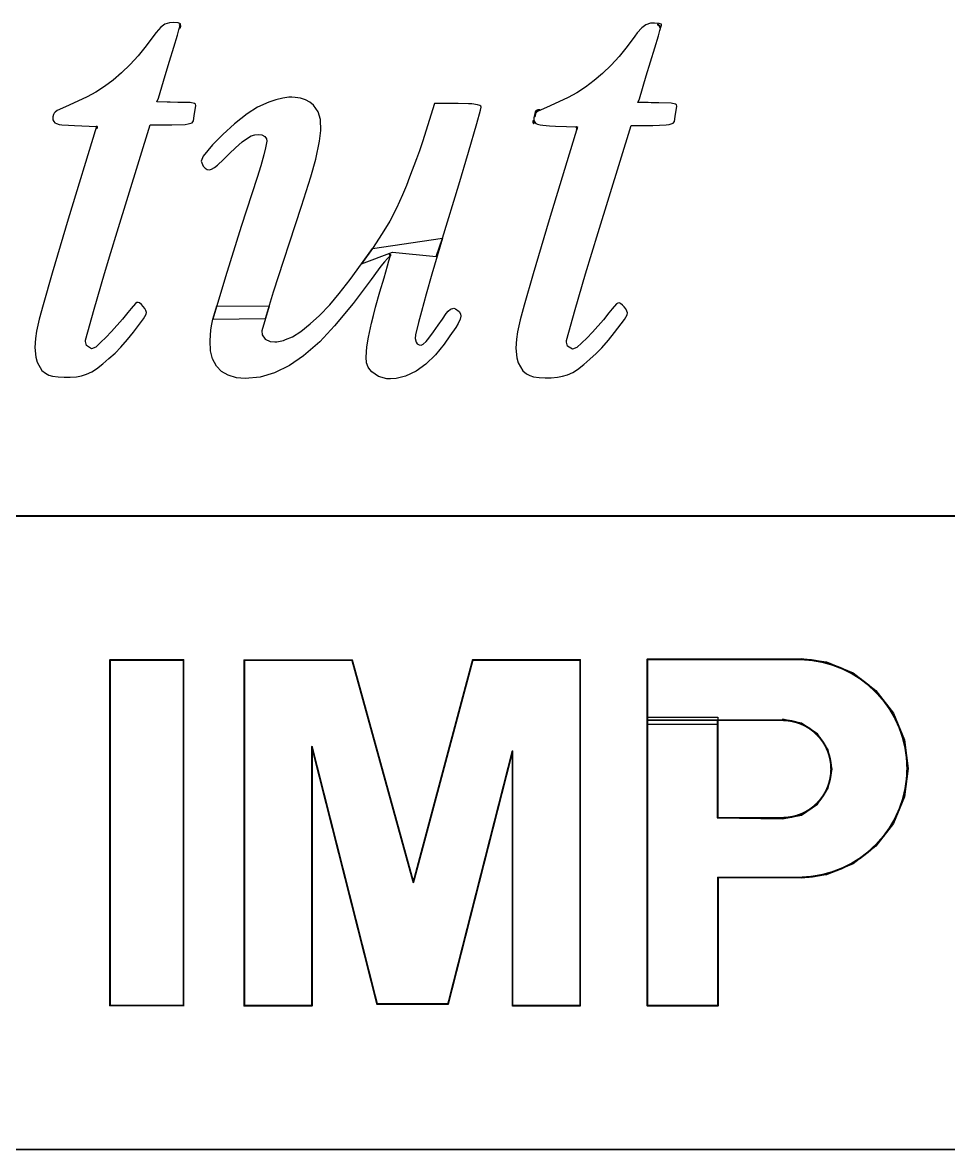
# Model space of a CAD drawing. Header units: millimetres. Extents: x -570 to 1662, y -720 to 838.
# Drawn here: x 783.13 to 789.35, y 788.06 to 795.64 of the extents above; entities that cross this region are included whole.
import ezdxf

# ---------------------------------------------------------------- set-up
doc = ezdxf.new("R2010")
doc.units = ezdxf.units.MM
doc.layers.add('TopOverlay', color=2, linetype='Continuous')

msp = doc.modelspace()

# ---------------------------------------------------------------- linework, layer by layer
at = {"layer": 'TopOverlay'}
for p, q in [((784.0856, 795.6258), (784.0572, 795.6054)), ((784.1159, 795.6356), (784.0856, 795.6258)), ((784.1427, 795.6369), (784.1159, 795.6356)), ((784.1735, 795.6349), (784.1427, 795.6369)), ((784.1908, 795.6294), (784.1735, 795.6349)), ((784.1794, 795.5876), (784.1899, 795.6233)), ((784.1899, 795.6233), (784.1908, 795.6294)), ((787.3168, 795.6223), (787.2884, 795.6018)), ((787.347, 795.632), (787.3168, 795.6223)), ((787.3738, 795.6333), (787.347, 795.632)), ((787.4046, 795.6314), (787.3738, 795.6333)), ((787.422, 795.6259), (787.4046, 795.6314)), ((787.4105, 795.584), (787.4211, 795.6197)), ((787.4211, 795.6197), (787.422, 795.6259)), ((784.0113, 795.5498), (783.9597, 795.4804)), ((784.0271, 795.5711), (784.0113, 795.5498)), ((784.0572, 795.6054), (784.0271, 795.5711)), ((784.1445, 795.4713), (784.1688, 795.552)), ((784.1688, 795.552), (784.1794, 795.5876)), ((787.2424, 795.5462), (787.1908, 795.4768)), ((787.2582, 795.5675), (787.2424, 795.5462)), ((787.2884, 795.6018), (787.2582, 795.5675)), ((787.3756, 795.4677), (787.3999, 795.5484)), ((787.3999, 795.5484), (787.4105, 795.584)), ((783.9597, 795.4804), (783.9048, 795.4132)), ((784.1157, 795.377), (784.1445, 795.4713)), ((787.1908, 795.4768), (787.1359, 795.4096)), ((787.3468, 795.3734), (787.3756, 795.4677)), ((783.9048, 795.4132), (783.8517, 795.3549)), ((787.1359, 795.4096), (787.0828, 795.3513)), ((783.8517, 795.3549), (783.7939, 795.2986)), ((784.0869, 795.2821), (784.1157, 795.377)), ((787.0828, 795.3513), (787.0251, 795.295)), ((787.318, 795.2785), (787.3468, 795.3734)), ((783.7377, 795.2503), (783.6795, 795.2065)), ((783.7939, 795.2986), (783.7377, 795.2503)), ((784.0422, 795.1282), (784.0869, 795.2821)), ((786.9688, 795.2467), (786.9107, 795.2029)), ((787.0251, 795.295), (786.9688, 795.2467)), ((787.2733, 795.1246), (787.318, 795.2785)), ((783.622, 795.1695), (783.5624, 795.1377)), ((783.6795, 795.2065), (783.622, 795.1695)), ((786.8531, 795.1659), (786.7935, 795.1341)), ((786.9107, 795.2029), (786.8531, 795.1659)), ((783.5, 795.108), (783.4165, 795.0698)), ((783.5624, 795.1377), (783.5, 795.108)), ((784.0317, 795.1035), (784.0422, 795.1282)), ((784.1004, 795.1027), (784.0317, 795.1035)), ((784.1215, 795.1014), (784.1004, 795.1027)), ((784.1719, 795.1002), (784.1215, 795.1014)), ((784.255, 795.0992), (784.1719, 795.1002)), ((784.2829, 795.0934), (784.255, 795.0992)), ((784.2811, 795.0098), (784.293, 795.0795)), ((784.2899, 795.0879), (784.2829, 795.0934)), ((784.293, 795.0795), (784.2899, 795.0879)), ((784.7823, 795.1028), (784.7069, 795.0689)), ((784.8298, 795.1181), (784.7823, 795.1028)), ((784.8776, 795.1295), (784.8298, 795.1181)), ((784.9184, 795.1347), (784.8776, 795.1295)), ((784.9376, 795.1353), (784.9184, 795.1347)), ((784.9601, 795.1345), (784.9376, 795.1353)), ((784.9951, 795.1291), (784.9601, 795.1345)), ((785.029, 795.1181), (784.9951, 795.1291)), ((785.0585, 795.1022), (785.029, 795.1181)), ((785.0843, 795.0809), (785.0585, 795.1022)), ((785.1151, 795.0373), (785.0843, 795.0809)), ((785.8972, 795.0929), (785.8146, 794.835)), ((785.9751, 795.0931), (785.8972, 795.0929)), ((786.056, 795.0932), (785.9751, 795.0931)), ((786.1239, 795.0919), (786.056, 795.0932)), ((786.1478, 795.0902), (786.1239, 795.0919)), ((786.1861, 795.0839), (786.1478, 795.0902)), ((786.2005, 795.0794), (786.1861, 795.0839)), ((786.2065, 795.0747), (786.2005, 795.0794)), ((786.7311, 795.1044), (786.6476, 795.0662)), ((786.7935, 795.1341), (786.7311, 795.1044)), ((787.2629, 795.0999), (787.2733, 795.1246)), ((787.3315, 795.0992), (787.2629, 795.0999)), ((787.3526, 795.0978), (787.3315, 795.0992)), ((787.403, 795.0966), (787.3526, 795.0978)), ((787.4861, 795.0956), (787.403, 795.0966)), ((787.514, 795.0898), (787.4861, 795.0956)), ((787.5211, 795.0843), (787.514, 795.0898)), ((787.5241, 795.0759), (787.5211, 795.0843)), ((783.3377, 795.0203), (783.332, 795.0031)), ((783.3424, 795.0283), (783.3377, 795.0203)), ((783.348, 795.0355), (783.3424, 795.0283)), ((783.3613, 795.0464), (783.348, 795.0355)), ((783.4165, 795.0698), (783.3613, 795.0464)), ((784.2771, 794.9766), (784.2811, 795.0098)), ((784.6368, 795.0242), (784.5533, 794.9577)), ((784.7069, 795.0689), (784.6368, 795.0242)), ((785.1295, 794.9857), (785.1151, 795.0373)), ((786.1801, 794.9584), (786.2059, 795.0478)), ((786.2059, 795.0478), (786.2087, 795.0675)), ((786.2087, 795.0675), (786.2065, 795.0747)), ((786.5688, 795.0167), (786.5631, 794.9995)), ((786.5735, 795.0247), (786.5688, 795.0167)), ((786.5791, 795.0319), (786.5735, 795.0247)), ((786.5925, 795.0428), (786.5791, 795.0319)), ((786.6476, 795.0662), (786.5925, 795.0428)), ((787.5082, 794.9731), (787.5122, 795.0062)), ((787.5122, 795.0062), (787.5241, 795.0759)), ((783.332, 795.0031), (783.3313, 794.9944)), ((783.3313, 794.9944), (783.333, 794.9825)), ((783.333, 794.9825), (783.3381, 794.9715)), ((783.3381, 794.9715), (783.3459, 794.9631)), ((783.3459, 794.9631), (783.3561, 794.9578)), ((783.3561, 794.9578), (783.3747, 794.9529)), ((783.3747, 794.9529), (783.3938, 794.9503)), ((783.3938, 794.9503), (783.4386, 794.9474)), ((783.6267, 794.939), (783.4363, 794.3159)), ((783.4386, 794.9474), (783.479, 794.9454)), ((783.479, 794.9454), (783.6267, 794.939)), ((783.764, 794.2302), (783.9867, 794.9498)), ((783.9867, 794.9498), (784.1317, 794.9498)), ((784.1317, 794.9498), (784.2209, 794.9529)), ((784.2209, 794.9529), (784.2424, 794.9562)), ((784.2424, 794.9562), (784.269, 794.9643)), ((784.269, 794.9643), (784.2771, 794.9766)), ((784.5533, 794.9577), (784.474, 794.8852)), ((785.1319, 794.9124), (785.1295, 794.9857)), ((786.1242, 794.7671), (786.1801, 794.9584)), ((786.5631, 794.9995), (786.5624, 794.9908)), ((786.5624, 794.9908), (786.5642, 794.9789)), ((786.5642, 794.9789), (786.5692, 794.968)), ((786.5692, 794.968), (786.577, 794.9596)), ((786.577, 794.9596), (786.5872, 794.9542)), ((786.5872, 794.9542), (786.6058, 794.9493)), ((786.6058, 794.9493), (786.6249, 794.9467)), ((786.6249, 794.9467), (786.6697, 794.9438)), ((786.8579, 794.9355), (786.6675, 794.3123)), ((786.6697, 794.9438), (786.7101, 794.9418)), ((786.7101, 794.9418), (786.8579, 794.9355)), ((786.9951, 794.2266), (787.2178, 794.9462)), ((787.2178, 794.9462), (787.3629, 794.9462)), ((787.3629, 794.9462), (787.452, 794.9494)), ((787.452, 794.9494), (787.4735, 794.9526)), ((787.4735, 794.9526), (787.5001, 794.9607)), ((787.5001, 794.9607), (787.5082, 794.9731)), ((784.474, 794.8852), (784.4059, 794.8146)), ((784.6032, 794.8347), (784.6325, 794.8567)), ((784.6325, 794.8567), (784.6648, 794.8749)), ((784.6648, 794.8749), (784.6887, 794.8831)), ((784.6887, 794.8831), (784.7139, 794.8857)), ((784.7139, 794.8857), (784.7363, 794.8817)), ((784.7363, 794.8817), (784.7564, 794.8709)), ((784.7564, 794.8709), (784.7671, 794.8569)), ((784.7671, 794.8569), (784.7691, 794.8393)), ((785.1241, 794.8392), (785.1319, 794.9124)), ((784.4059, 794.8146), (784.3415, 794.7399)), ((784.5196, 794.7572), (784.5603, 794.7964)), ((784.5603, 794.7964), (784.6032, 794.8347)), ((784.7607, 794.7946), (784.75, 794.7494)), ((784.7691, 794.8393), (784.7607, 794.7946)), ((785.0989, 794.719), (785.1241, 794.8392)), ((785.7952, 794.7763), (785.7763, 794.7225)), ((785.8146, 794.835), (785.7952, 794.7763)), ((784.3415, 794.7399), (784.3294, 794.7059)), ((784.3294, 794.7059), (784.3418, 794.6714)), ((784.4381, 794.6782), (784.479, 794.7172)), ((784.479, 794.7172), (784.5196, 794.7572)), ((784.75, 794.7494), (784.7293, 794.6742)), ((785.0662, 794.6014), (785.0989, 794.719)), ((785.7763, 794.7225), (785.7293, 794.5977)), ((786.0587, 794.5467), (786.1242, 794.7671)), ((784.3418, 794.6714), (784.3547, 794.6592)), ((784.3547, 794.6592), (784.3702, 794.6504)), ((784.3702, 794.6504), (784.3845, 794.6477)), ((784.3845, 794.6477), (784.3987, 794.6511)), ((784.3987, 794.6511), (784.4194, 794.6631)), ((784.3987, 794.6511), (784.3987, 794.6511)), ((784.4194, 794.6631), (784.4381, 794.6782)), ((784.7293, 794.6742), (784.7051, 794.595)), ((784.7051, 794.595), (784.5985, 794.2662)), ((785.0028, 794.4025), (785.0662, 794.6014)), ((785.7293, 794.5977), (785.7072, 794.5422)), ((785.6814, 794.4796), (785.6404, 794.3894)), ((785.7072, 794.5422), (785.6814, 794.4796)), ((785.9509, 794.1876), (786.0587, 794.5467)), ((784.9215, 794.1565), (785.0028, 794.4025)), ((785.6404, 794.3894), (785.5956, 794.3037)), ((783.4363, 794.3159), (783.3284, 793.9528)), ((784.5985, 794.2662), (784.4921, 793.9296)), ((785.5956, 794.3037), (785.5457, 794.2204)), ((786.6675, 794.3123), (786.5595, 793.9492)), ((783.7218, 794.0912), (783.764, 794.2302)), ((785.5457, 794.2204), (785.4791, 794.1189)), ((785.4791, 794.1189), (785.9509, 794.1876)), ((785.9509, 794.1876), (785.8787, 793.947)), ((785.9073, 794.0643), (785.9509, 794.1876)), ((786.9529, 794.0876), (786.9951, 794.2266)), ((784.8836, 794.0415), (784.9215, 794.1565)), ((785.4068, 794.0151), (785.4791, 794.1189)), ((785.4791, 794.1189), (785.4068, 794.0151)), ((785.4068, 794.0151), (785.6132, 794.0952)), ((785.6132, 794.0952), (785.9073, 794.0643)), ((783.6796, 793.9521), (783.7218, 794.0912)), ((784.8147, 793.8281), (784.8836, 794.0415)), ((785.5594, 794.03), (785.5368, 794.0004)), ((785.5799, 794.0514), (785.5594, 794.03)), ((785.6003, 794.0727), (785.5799, 794.0514)), ((785.5807, 794.0018), (785.5905, 794.0372)), ((785.5905, 794.0372), (785.6003, 794.0727)), ((786.9107, 793.9485), (786.9529, 794.0876)), ((783.3284, 793.9528), (783.2681, 793.7411)), ((783.6104, 793.7125), (783.6796, 793.9521)), ((785.3295, 793.9105), (785.4068, 794.0151)), ((785.4068, 794.0151), (785.4068, 794.0151)), ((785.5183, 793.9757), (785.4704, 793.9103)), ((785.5368, 794.0004), (785.5183, 793.9757)), ((785.5577, 793.9216), (785.5807, 794.0018)), ((785.8787, 793.947), (785.8399, 793.8129)), ((786.5595, 793.9492), (786.4992, 793.7375)), ((786.8415, 793.7089), (786.9107, 793.9485)), ((784.4921, 793.9296), (784.408, 793.645)), ((785.256, 793.8166), (785.3295, 793.9105)), ((785.4704, 793.9103), (785.3493, 793.7498)), ((785.5296, 793.8273), (785.5577, 793.9216)), ((784.7615, 793.6489), (784.8147, 793.8281)), ((785.1922, 793.7415), (785.256, 793.8166)), ((785.5002, 793.7245), (785.5296, 793.8273)), ((785.8399, 793.8129), (785.8081, 793.697)), ((783.2681, 793.7411), (783.2411, 793.6444)), ((783.8576, 793.7164), (783.8363, 793.6898)), ((783.8873, 793.7507), (783.8576, 793.7164)), ((783.8973, 793.7562), (783.8873, 793.7507)), ((783.9059, 793.7572), (783.8973, 793.7562)), ((783.9138, 793.7538), (783.9059, 793.7572)), ((783.9269, 793.7426), (783.9138, 793.7538)), ((783.9388, 793.7305), (783.9269, 793.7426)), ((783.9493, 793.717), (783.9388, 793.7305)), ((783.9577, 793.7021), (783.9493, 793.717)), ((784.408, 793.645), (784.4339, 793.7342)), ((784.4339, 793.7342), (784.4339, 793.7342)), ((784.4339, 793.7342), (784.7855, 793.7316)), ((784.7855, 793.7316), (784.7374, 793.5663)), ((785.1233, 793.6685), (785.1922, 793.7415)), ((785.3493, 793.7498), (785.2254, 793.5986)), ((785.4859, 793.6696), (785.5002, 793.7245)), ((786.0029, 793.7111), (786.0252, 793.7178)), ((786.0252, 793.7178), (786.0383, 793.7147)), ((786.4992, 793.7375), (786.4722, 793.6408)), ((787.1184, 793.7471), (787.0887, 793.7128)), ((787.1284, 793.7526), (787.1184, 793.7471)), ((787.137, 793.7536), (787.1284, 793.7526)), ((787.145, 793.7502), (787.137, 793.7536)), ((787.158, 793.739), (787.145, 793.7502)), ((787.1699, 793.7269), (787.158, 793.739)), ((787.1804, 793.7134), (787.1699, 793.7269)), ((783.2411, 793.6444), (783.2309, 793.6035)), ((783.5526, 793.5037), (783.6104, 793.7125)), ((783.7999, 793.6444), (783.7272, 793.5616)), ((783.8363, 793.6898), (783.7999, 793.6444)), ((783.8751, 793.5576), (783.942, 793.6459)), ((783.942, 793.6459), (783.959, 793.678)), ((783.9607, 793.6902), (783.9577, 793.7021)), ((783.959, 793.678), (783.9607, 793.6902)), ((784.3994, 793.6098), (784.408, 793.645)), ((784.408, 793.645), (784.7615, 793.6489)), ((785.0621, 793.612), (785.1233, 793.6685)), ((785.4733, 793.6182), (785.4859, 793.6696)), ((785.8081, 793.697), (785.7885, 793.6212)), ((785.9218, 793.6052), (785.9493, 793.6452)), ((785.9493, 793.6452), (785.9755, 793.6822)), ((785.9755, 793.6822), (785.9882, 793.6976)), ((785.9882, 793.6976), (786.0029, 793.7111)), ((786.0383, 793.7147), (786.0627, 793.6954)), ((786.0691, 793.644), (786.0561, 793.6156)), ((786.0627, 793.6954), (786.0705, 793.6793)), ((786.0728, 793.6638), (786.0691, 793.644)), ((786.0705, 793.6793), (786.0728, 793.6638)), ((786.4722, 793.6408), (786.462, 793.5999)), ((786.7837, 793.5001), (786.8415, 793.7089)), ((787.031, 793.6408), (786.9583, 793.558)), ((787.0674, 793.6862), (787.031, 793.6408)), ((787.0887, 793.7128), (787.0674, 793.6862)), ((787.1062, 793.554), (787.1731, 793.6423)), ((787.1731, 793.6423), (787.1901, 793.6744)), ((787.1888, 793.6985), (787.1804, 793.7134)), ((787.1918, 793.6866), (787.1888, 793.6985)), ((787.1901, 793.6744), (787.1918, 793.6866)), ((783.2309, 793.6035), (783.2228, 793.5634)), ((784.3883, 793.4982), (784.3933, 793.5739)), ((784.3933, 793.5739), (784.3994, 793.6098)), ((784.7374, 793.5663), (784.7386, 793.5385)), ((784.9979, 793.5613), (785.0621, 793.612)), ((785.2254, 793.5986), (785.1255, 793.4926)), ((785.4522, 793.5229), (785.4733, 793.6182)), ((785.7885, 793.6212), (785.7689, 793.54)), ((785.8903, 793.5597), (785.9218, 793.6052)), ((786.0401, 793.589), (786.0002, 793.5318)), ((786.0561, 793.6156), (786.0401, 793.589)), ((786.462, 793.5999), (786.4539, 793.5598)), ((783.2158, 793.5146), (783.2119, 793.4534)), ((783.2228, 793.5634), (783.2158, 793.5146)), ((783.5515, 793.4935), (783.5526, 793.5037)), ((783.5596, 793.4666), (783.5515, 793.4935)), ((783.6554, 793.4894), (783.6205, 793.4571)), ((783.6881, 793.5213), (783.6554, 793.4894)), ((783.7272, 793.5616), (783.6881, 793.5213)), ((783.7892, 793.4561), (783.8342, 793.5072)), ((783.8342, 793.5072), (783.8751, 793.5576)), ((784.3921, 793.4326), (784.3883, 793.4982)), ((784.7386, 793.5385), (784.7593, 793.5097)), ((784.7593, 793.5097), (784.7913, 793.4945)), ((784.7913, 793.4945), (784.8241, 793.4915)), ((784.8241, 793.4915), (784.8365, 793.4919)), ((784.8365, 793.4919), (784.8809, 793.5008)), ((784.8809, 793.5008), (784.8946, 793.5072)), ((784.8946, 793.5072), (784.9413, 793.5264)), ((784.9413, 793.5264), (784.9979, 793.5613)), ((785.1255, 793.4926), (785.0163, 793.3975)), ((785.4424, 793.4596), (785.4522, 793.5229)), ((785.7689, 793.54), (785.7669, 793.5144)), ((785.7669, 793.5144), (785.7724, 793.4894)), ((785.7724, 793.4894), (785.7803, 793.4778)), ((785.8193, 793.4762), (785.8405, 793.495)), ((785.8405, 793.495), (785.8589, 793.5166)), ((785.8589, 793.5166), (785.8903, 793.5597)), ((786.0002, 793.5318), (785.9604, 793.4764)), ((786.4469, 793.511), (786.443, 793.4498)), ((786.4539, 793.5598), (786.4469, 793.511)), ((786.7826, 793.4899), (786.7837, 793.5001)), ((786.7907, 793.463), (786.7826, 793.4899)), ((786.9192, 793.5178), (786.8865, 793.4859)), ((786.9583, 793.558), (786.9192, 793.5178)), ((787.0203, 793.4525), (787.0653, 793.5036)), ((787.0653, 793.5036), (787.1062, 793.554)), ((783.2119, 793.4534), (783.2188, 793.3885)), ((783.591, 793.4456), (783.5596, 793.4666)), ((783.6205, 793.4571), (783.591, 793.4456)), ((783.7092, 793.3799), (783.75, 793.4171)), ((783.75, 793.4171), (783.7892, 793.4561)), ((784.4053, 793.3784), (784.3921, 793.4326)), ((785.437, 793.3902), (785.4424, 793.4596)), ((785.7803, 793.4778), (785.7926, 793.471)), ((785.7926, 793.471), (785.8065, 793.4704)), ((785.8065, 793.4704), (785.8193, 793.4762)), ((785.9604, 793.4764), (785.9024, 793.4058)), ((786.443, 793.4498), (786.4499, 793.3849)), ((786.8221, 793.442), (786.7907, 793.463)), ((786.8516, 793.4535), (786.8221, 793.442)), ((786.8865, 793.4859), (786.8516, 793.4535)), ((786.9403, 793.3763), (786.9812, 793.4135)), ((786.9812, 793.4135), (787.0203, 793.4525)), ((783.2188, 793.3885), (783.2264, 793.3548)), ((783.2264, 793.3548), (783.2592, 793.3002)), ((783.6255, 793.3109), (783.6682, 793.3444)), ((783.6682, 793.3444), (783.7092, 793.3799)), ((784.4314, 793.3296), (784.4053, 793.3784)), ((785.0163, 793.3975), (784.923, 793.3341)), ((785.4398, 793.3504), (785.437, 793.3902)), ((785.4516, 793.3209), (785.4398, 793.3504)), ((785.8369, 793.3423), (785.7726, 793.2959)), ((785.9024, 793.4058), (785.8369, 793.3423)), ((786.4499, 793.3849), (786.4575, 793.3512)), ((786.4575, 793.3512), (786.4903, 793.2966)), ((786.8566, 793.3073), (786.8993, 793.3408)), ((786.8993, 793.3408), (786.9403, 793.3763)), ((783.2592, 793.3002), (783.2838, 793.2815)), ((783.2838, 793.2815), (783.3058, 793.2686)), ((783.3058, 793.2686), (783.3303, 793.2614)), ((783.3303, 793.2614), (783.3693, 793.2562)), ((783.4913, 793.2578), (783.5257, 793.2641)), ((783.5257, 793.2641), (783.5593, 793.2746)), ((783.5593, 793.2746), (783.5936, 793.2904)), ((783.5593, 793.2746), (783.5593, 793.2746)), ((783.5936, 793.2904), (783.6255, 793.3109)), ((784.4662, 793.2928), (784.4314, 793.3296)), ((784.5104, 793.2674), (784.4662, 793.2928)), ((784.5669, 793.251), (784.5104, 793.2674)), ((784.8219, 793.2842), (784.7255, 793.2552)), ((784.923, 793.3341), (784.8219, 793.2842)), ((785.4627, 793.3054), (785.4516, 793.3209)), ((785.4754, 793.2912), (785.4627, 793.3054)), ((785.5211, 793.259), (785.4754, 793.2912)), ((785.7012, 793.2613), (785.6391, 793.2455)), ((785.7726, 793.2959), (785.7012, 793.2613)), ((786.4903, 793.2966), (786.5149, 793.2779)), ((786.5149, 793.2779), (786.5369, 793.2651)), ((786.5369, 793.2651), (786.5614, 793.2578)), ((786.7569, 793.2605), (786.7904, 793.271)), ((786.7904, 793.271), (786.8247, 793.2869)), ((786.7904, 793.271), (786.7904, 793.271)), ((786.8247, 793.2869), (786.8566, 793.3073)), ((783.3693, 793.2562), (783.408, 793.2538)), ((783.408, 793.2538), (783.4499, 793.2543)), ((783.4499, 793.2543), (783.4913, 793.2578)), ((784.6254, 793.2455), (784.5669, 793.251)), ((784.7255, 793.2552), (784.6254, 793.2455)), ((785.5749, 793.2442), (785.5211, 793.259)), ((785.6017, 793.2429), (785.5749, 793.2442)), ((785.6391, 793.2455), (785.6017, 793.2429)), ((786.5614, 793.2578), (786.6004, 793.2526)), ((786.6004, 793.2526), (786.6391, 793.2502)), ((786.6391, 793.2502), (786.681, 793.2507)), ((786.681, 793.2507), (786.7224, 793.2542)), ((786.7224, 793.2542), (786.7569, 793.2605)), ((783.7161, 789.0337), (783.7161, 791.3545)), ((783.7161, 791.3545), (784.2103, 791.3545)), ((784.2103, 791.3545), (784.2103, 789.0337)), ((784.6187, 789.0325), (784.6187, 791.3538)), ((784.6187, 791.3538), (785.3429, 791.3538)), ((785.3429, 791.3538), (785.7543, 789.862)), ((785.7543, 789.862), (786.1529, 791.3545)), ((786.1529, 791.3545), (786.875, 791.3545)), ((786.875, 791.3545), (786.875, 789.0335)), ((787.3263, 791.3601), (788.3599, 791.3639)), ((787.3263, 791.3601), (787.3263, 791.3601)), ((787.3263, 790.9507), (787.3263, 791.3601)), ((788.3599, 791.3639), (788.5295, 791.3416)), ((788.5295, 791.3416), (788.7079, 791.2677)), ((788.7079, 791.2677), (788.8611, 791.1501)), ((788.8611, 791.1501), (788.9787, 790.9969)), ((788.9787, 790.9969), (789.0526, 790.8184)), ((787.3263, 789.0327), (787.3263, 790.9507)), ((787.3263, 790.9507), (787.799, 790.9507)), ((788.2331, 790.9507), (787.3263, 790.9507)), ((787.3271, 790.9702), (787.3271, 790.9702)), ((787.3271, 790.9702), (787.7985, 790.9702)), ((787.3271, 790.9212), (787.3271, 790.9702)), ((787.7985, 790.9212), (787.3271, 790.9212)), ((787.7985, 790.9702), (787.7985, 790.9212)), ((787.799, 790.9507), (787.799, 790.2946)), ((788.3605, 790.9316), (788.2331, 790.957)), ((788.2331, 790.957), (788.2331, 790.9507)), ((788.4691, 790.8591), (788.3605, 790.9316)), ((788.5416, 790.7506), (788.4691, 790.8591)), ((785.5105, 789.0444), (785.0729, 790.7721)), ((785.0729, 790.7721), (785.0729, 789.0325)), ((789.0526, 790.8184), (789.0778, 790.6269)), ((786.4198, 790.7419), (785.9875, 789.0444)), ((786.4198, 789.0335), (786.4198, 790.7419)), ((788.567, 790.6226), (788.5416, 790.7506)), ((788.5416, 790.4946), (788.567, 790.6226)), ((789.0778, 790.6269), (789.0526, 790.4355)), ((788.4691, 790.3861), (788.5416, 790.4946)), ((788.3605, 790.3136), (788.4691, 790.3861)), ((789.0526, 790.4355), (788.9787, 790.257)), ((788.2331, 790.2883), (788.3605, 790.3136)), ((787.799, 790.2946), (788.2331, 790.2883)), ((788.9787, 790.257), (788.8611, 790.1038)), ((788.8611, 790.1038), (788.7079, 789.9862)), ((788.7079, 789.9862), (788.5295, 789.9123)), ((788.3599, 789.8938), (787.8, 789.8938)), ((787.8, 789.8938), (787.8, 789.0327)), ((788.5295, 789.9123), (788.3599, 789.89)), ((788.3599, 789.89), (788.3599, 789.8938)), ((783.7161, 789.0337), (783.7161, 789.0337)), ((784.2103, 789.0337), (783.7161, 789.0337)), ((784.6187, 789.0325), (784.6187, 789.0325)), ((785.0729, 789.0325), (784.6187, 789.0325)), ((785.9875, 789.0444), (785.5105, 789.0444)), ((786.875, 789.0335), (786.4198, 789.0335)), ((787.8, 789.0327), (787.3263, 789.0327))]:
    msp.add_line(p, q, dxfattribs=at)
at = {"layer": 'TopOverlay', "const_width": 0.0127}
for points in [[(784.1848, 795.6207, -0.288163), (784.1886, 795.6146)], [(784.1886, 795.6145, -0.064229), (784.1869, 795.6026)], [(787.397, 795.6228, -0.091887), (787.4079, 795.6141)], [(787.4079, 795.6141, -0.182632), (787.4116, 795.6038)], [(786.5732, 795.021, -0.015273), (786.5703, 795.007)], [(786.574, 795.0307, -0.043224), (786.5732, 795.0209)], [(786.5762, 795.0383, -0.099373), (786.5821, 795.0447)], [(786.5821, 795.0447, -0.085291), (786.591, 795.049)], [(786.591, 795.049, -0.069488), (786.6015, 795.0505)], [(783.6301, 794.9351, -0.072997), (783.6292, 794.9289)], [(786.5627, 794.96, -0.236851), (786.561, 794.977)], [(786.8534, 794.9297, -0.072997), (786.8519, 794.9193)], [(788.36, 791.3596, -0.970761), (788.36, 789.8938)], [(788.2331, 790.9507, -0.998256), (788.2331, 790.2946)]]:
    msp.add_lwpolyline(points, format="xyb", dxfattribs=at)
at = {"layer": 'TopOverlay', "const_width": 0.00635}
for points in [[(784.1816, 795.6207, 1), (784.188, 795.6207, 1)], [(784.1854, 795.6146, 1), (784.1918, 795.6146, 1)], [(784.1854, 795.6145, 1), (784.1918, 795.6145, 1)], [(787.3938, 795.6228, 1), (787.4002, 795.6228, 1)], [(787.4047, 795.6141, 1), (787.4111, 795.6141, 1)], [(787.4047, 795.6141, 1), (787.4111, 795.6141, 1)], [(787.4084, 795.6038, 1), (787.4147, 795.6038, 1)], [(784.1837, 795.6026, 1), (784.1901, 795.6026, 1)], [(786.5671, 795.007, 1), (786.5734, 795.007, 1)], [(786.57, 795.021, 1), (786.5764, 795.021, 1)], [(786.57, 795.0209, 1), (786.5763, 795.0209, 1)], [(786.5709, 795.0307, 1), (786.5772, 795.0307, 1)], [(786.573, 795.0383, 1), (786.5793, 795.0383, 1)], [(786.5789, 795.0447, 1), (786.5853, 795.0447, 1)], [(786.5789, 795.0447, 1), (786.5853, 795.0447, 1)], [(786.5878, 795.049, 1), (786.5942, 795.049, 1)], [(786.5878, 795.049, 1), (786.5942, 795.049, 1)], [(786.5983, 795.0505, 1), (786.6047, 795.0505, 1)], [(783.624, 794.9383, 1), (783.6303, 794.9383, 1)], [(783.626, 794.9289, 1), (783.6324, 794.9289, 1)], [(783.627, 794.9351, 1), (783.6333, 794.9351, 1)], [(783.627, 794.9351, 1), (783.6333, 794.9351, 1)], [(786.5578, 794.977, 1), (786.5642, 794.977, 1)], [(786.5595, 794.96, 1), (786.5659, 794.96, 1)], [(786.8455, 794.9351, 1), (786.8518, 794.9351, 1)], [(786.8502, 794.9297, 1), (786.8566, 794.9297, 1)], [(786.8502, 794.9297, 1), (786.8566, 794.9297, 1)], [(786.8487, 794.9193, 1), (786.855, 794.9193, 1)], [(785.5925, 794.0769, 1), (785.5989, 794.0769, 1)], [(785.596, 794.0771, 1), (785.6023, 794.0771, 1)], [(785.596, 794.0771, 1), (785.6023, 794.0771, 1)], [(785.5971, 794.0727, 1), (785.6035, 794.0727, 1)], [(783.7129, 791.3545, 1), (783.7193, 791.3545, 1)], [(783.7129, 791.3545, 1), (783.7193, 791.3545, 1)], [(783.96, 791.3545, 1), (783.9664, 791.3545, 1)], [(783.96, 791.3545, 1), (783.9664, 791.3545, 1)], [(784.2071, 791.3545, 1), (784.2135, 791.3545, 1)], [(784.2071, 791.3545, 1), (784.2135, 791.3545, 1)], [(784.6155, 791.3538, 1), (784.6219, 791.3538, 1)], [(784.6155, 791.3538, 1), (784.6219, 791.3538, 1)], [(785.3397, 791.3538, 1), (785.346, 791.3538, 1)], [(785.3397, 791.3538, 1), (785.346, 791.3538, 1)], [(786.1497, 791.3545, 1), (786.156, 791.3545, 1)], [(786.1497, 791.3545, 1), (786.156, 791.3545, 1)], [(786.8718, 791.3545, 1), (786.8782, 791.3545, 1)], [(786.8718, 791.3545, 1), (786.8782, 791.3545, 1)], [(787.3232, 791.3596, 1), (787.3295, 791.3596, 1)], [(787.3232, 791.3596, 1), (787.3295, 791.3596, 1)], [(788.3567, 791.3596, 1), (788.363, 791.3596, 1)], [(788.3568, 791.3596, 1), (788.3632, 791.3596, 1)], [(787.7959, 790.9507, 1), (787.8022, 790.9507, 1)], [(787.7959, 790.9507, 1), (787.8022, 790.9507, 1)], [(788.2299, 790.9507, 1), (788.2363, 790.9507, 1)], [(788.2299, 790.9507, 1), (788.2363, 790.9507, 1)], [(785.0697, 790.7721, 1), (785.076, 790.7721, 1)], [(785.0697, 790.7721, 1), (785.076, 790.7721, 1)], [(786.4166, 790.7419, 1), (786.423, 790.7419, 1)], [(786.4166, 790.7419, 1), (786.423, 790.7419, 1)], [(787.7959, 790.2953, 1), (787.8022, 790.2953, 1)], [(787.7959, 790.2953, 1), (787.8022, 790.2953, 1)], [(787.7959, 790.2946, 1), (787.8022, 790.2946, 1)], [(787.7959, 790.2946, 1), (787.8022, 790.2946, 1)], [(788.2299, 790.2946, 1), (788.2363, 790.2946, 1)], [(788.2299, 790.2946, 1), (788.2363, 790.2946, 1)], [(783.7129, 790.1941, 1), (783.7193, 790.1941, 1)], [(783.7129, 790.1941, 1), (783.7193, 790.1941, 1)], [(784.2071, 790.1941, 1), (784.2135, 790.1941, 1)], [(784.2071, 790.1941, 1), (784.2135, 790.1941, 1)], [(785.7512, 789.862, 1), (785.7575, 789.862, 1)], [(785.7512, 789.862, 1), (785.7575, 789.862, 1)], [(787.7969, 789.8938, 1), (787.8032, 789.8938, 1)], [(787.7969, 789.8938, 1), (787.8032, 789.8938, 1)], [(788.3567, 789.8938, 1), (788.363, 789.8938, 1)], [(788.3568, 789.8938, 1), (788.3632, 789.8938, 1)], [(783.7129, 789.0337, 1), (783.7193, 789.0337, 1)], [(783.7129, 789.0337, 1), (783.7193, 789.0337, 1)], [(783.96, 789.0337, 1), (783.9664, 789.0337, 1)], [(783.96, 789.0337, 1), (783.9664, 789.0337, 1)], [(784.2071, 789.0337, 1), (784.2135, 789.0337, 1)], [(784.2071, 789.0337, 1), (784.2135, 789.0337, 1)], [(784.6155, 789.0337, 1), (784.6219, 789.0337, 1)], [(784.6155, 789.0337, 1), (784.6219, 789.0337, 1)], [(784.6155, 789.0325, 1), (784.6219, 789.0325, 1)], [(784.6155, 789.0325, 1), (784.6219, 789.0325, 1)], [(785.0697, 789.0325, 1), (785.076, 789.0325, 1)], [(785.0697, 789.0325, 1), (785.076, 789.0325, 1)], [(785.5073, 789.0444, 1), (785.5137, 789.0444, 1)], [(785.5073, 789.0444, 1), (785.5137, 789.0444, 1)], [(785.9843, 789.0444, 1), (785.9907, 789.0444, 1)], [(785.9843, 789.0444, 1), (785.9907, 789.0444, 1)], [(786.4166, 789.0335, 1), (786.423, 789.0335, 1)], [(786.4166, 789.0335, 1), (786.423, 789.0335, 1)], [(786.8718, 789.0335, 1), (786.8782, 789.0335, 1)], [(786.8718, 789.0335, 1), (786.8782, 789.0335, 1)], [(787.3232, 789.0419, 1), (787.3295, 789.0419, 1)], [(787.3232, 789.0383, 1), (787.3295, 789.0383, 1)], [(787.3232, 789.0327, 1), (787.3295, 789.0327, 1)], [(787.3232, 789.0327, 1), (787.3295, 789.0327, 1)], [(787.7969, 789.0327, 1), (787.8032, 789.0327, 1)], [(787.7969, 789.0327, 1), (787.8032, 789.0327, 1)]]:
    msp.add_lwpolyline(points, format="xyb", close=True, dxfattribs=at)
at = {"layer": 'TopOverlay', "const_width": 0.0127}
for points in [[(783.6271, 794.9383), (783.6301, 794.9351)], [(786.8487, 794.9351), (786.8534, 794.9297)], [(785.5957, 794.0769), (785.5992, 794.0771)], [(785.5992, 794.0771), (785.6003, 794.0727)], [(776.0017, 792.3215), (797.705, 792.3215)], [(783.7161, 790.1941), (783.7161, 791.3545)], [(783.7161, 791.3545), (783.9632, 791.3545)], [(783.9632, 791.3545), (784.2103, 791.3545)], [(784.2103, 790.1941), (784.2103, 791.3545)], [(784.6187, 791.3538), (785.3429, 791.3538)], [(784.6187, 789.0337), (784.6187, 791.3538)], [(785.3429, 791.3538), (785.7543, 789.862)], [(785.7543, 789.862), (786.1529, 791.3545)], [(786.1529, 791.3545), (786.875, 791.3545)], [(786.875, 789.0335), (786.875, 791.3545)], [(787.3263, 789.0383), (787.3263, 791.3596)], [(787.3263, 791.3596), (788.3599, 791.3596)], [(787.799, 790.9507), (788.2331, 790.9507)], [(787.799, 790.2953), (787.799, 790.9507)], [(785.0729, 789.0325), (785.0729, 790.7721)], [(785.0729, 790.7721), (785.5105, 789.0444)], [(785.9875, 789.0444), (786.4198, 790.7419)], [(786.4198, 789.0335), (786.4198, 790.7419)], [(787.799, 790.2946), (787.799, 790.2953)], [(787.799, 790.2946), (788.2331, 790.2946)], [(783.7161, 789.0337), (783.7161, 790.1941)], [(784.2103, 789.0337), (784.2103, 790.1941)], [(787.8, 789.8938), (788.3599, 789.8938)], [(787.8, 789.0327), (787.8, 789.8938)], [(783.7161, 789.0337), (783.9632, 789.0337)], [(783.9632, 789.0337), (784.2103, 789.0337)], [(784.6187, 789.0325), (784.6187, 789.0337)], [(784.6187, 789.0325), (785.0729, 789.0325)], [(785.5105, 789.0444), (785.9875, 789.0444)], [(786.4198, 789.0335), (786.875, 789.0335)], [(787.3263, 789.0327), (787.3263, 789.0419)], [(787.3263, 789.0327), (787.8, 789.0327)], [(776.0017, 788.0667), (797.705, 788.0667)]]:
    msp.add_lwpolyline(points, dxfattribs=at)

doc.saveas('drawing.dxf')
